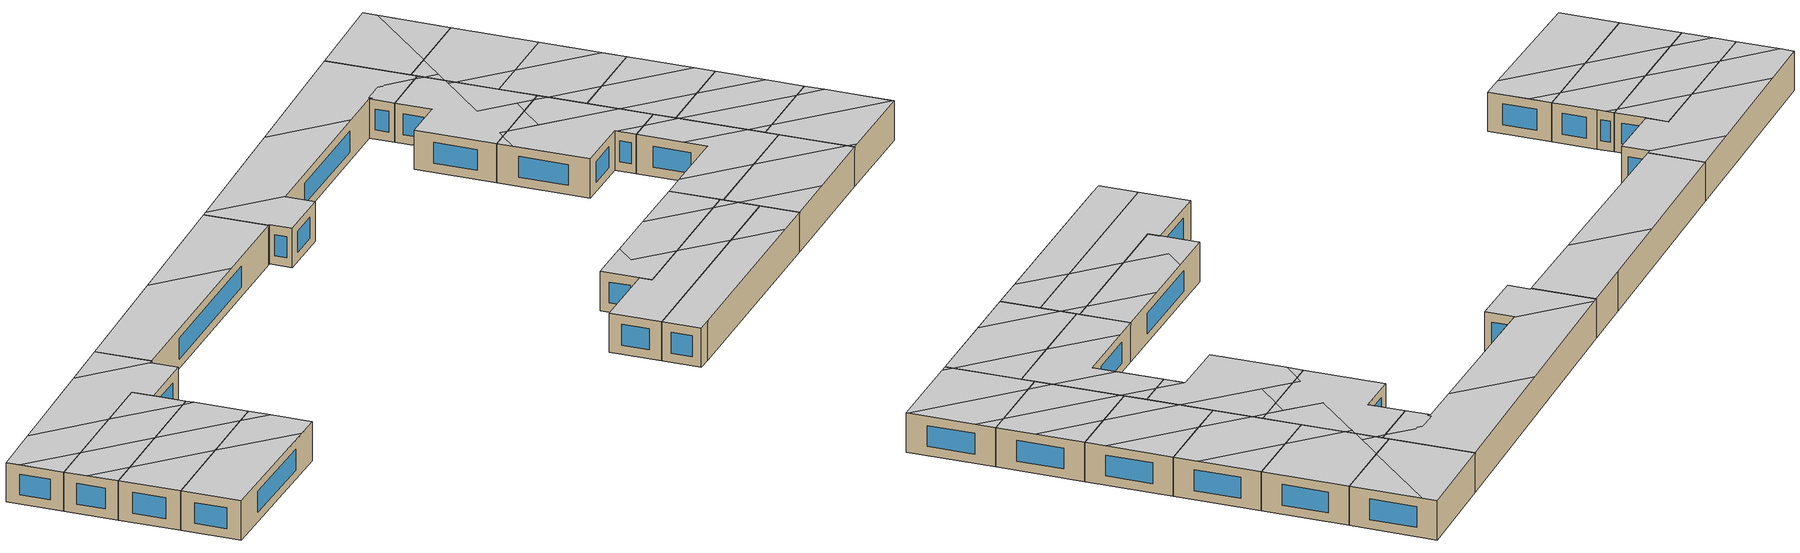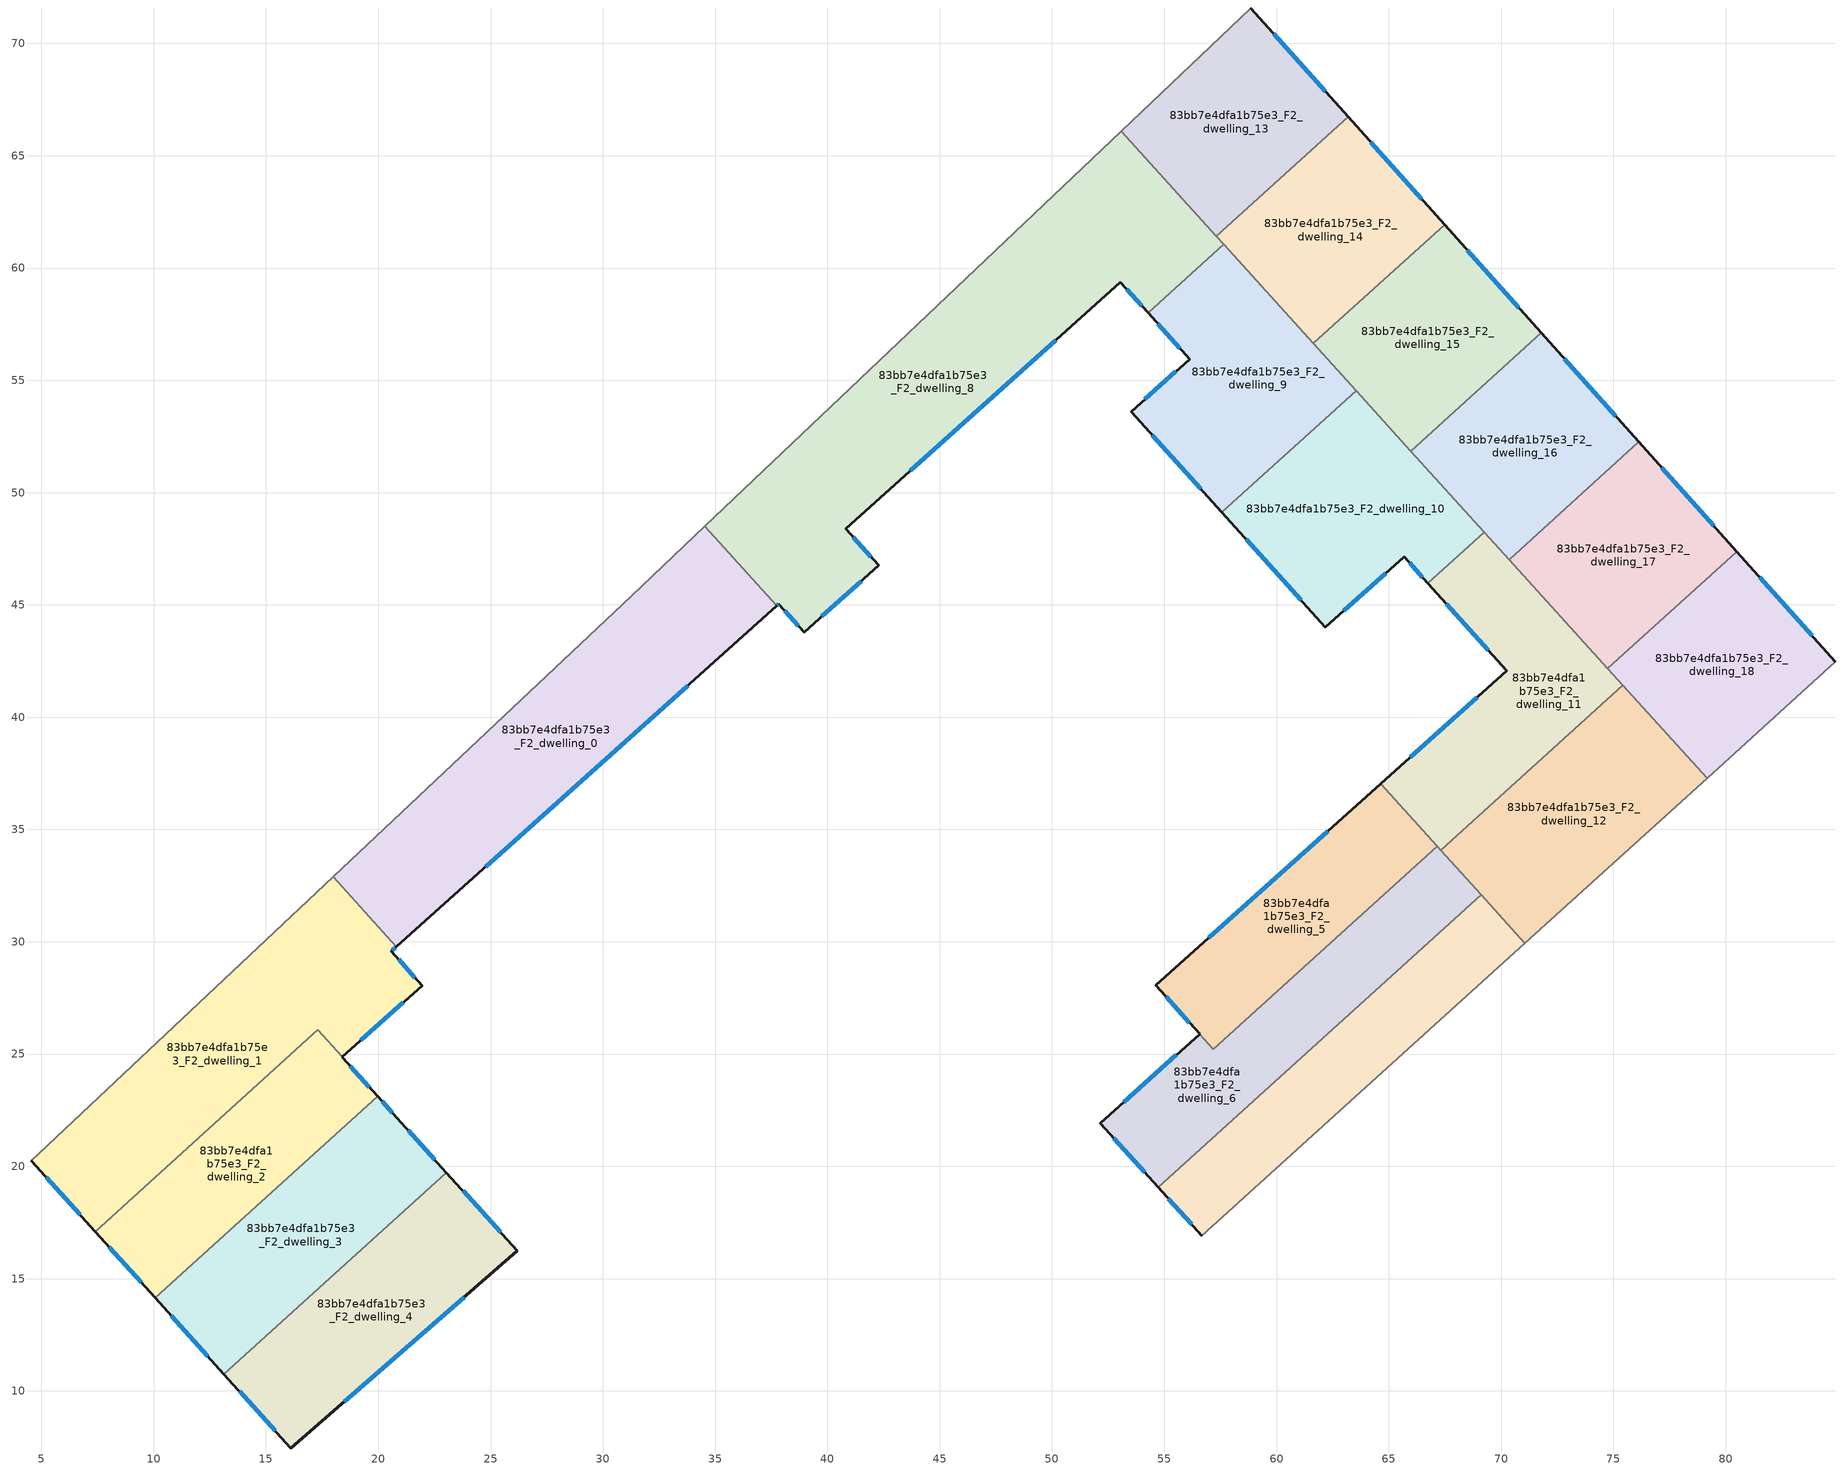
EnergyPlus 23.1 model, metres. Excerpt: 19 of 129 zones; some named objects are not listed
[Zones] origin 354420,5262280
83bb7e4dfa1b75e3_F2_dwelling_0
 floor to 83bb7e4dfa1b75e3_F1_dwelling_0 (EU_floor_Construction): 34.55,48.5 37.75,44.96 20.8,29.78 17.99,32.89 31.28,45.4 z6
 wall outside (EU_wall_Construction): 20.8,29.78 37.75,44.96 z6:9
 wall adiabatic (EU_wall_Construction): 34.55,48.5 31.28,45.4 17.99,32.89 z6:9
 wall to 83bb7e4dfa1b75e3_F2_dwelling_8 (EU_wall_Construction): 37.75,44.96 34.55,48.5 z6:9
 wall to 83bb7e4dfa1b75e3_F2_dwelling_1 (EU_wall_Construction): 17.99,32.89 20.8,29.78 z6:9
 window (EU_Window_Construction): 24.79,33.34 33.77,41.4 z6.7:8.3
 ceiling to 83bb7e4dfa1b75e3_F3_dwelling_3 (EU_floor_Construction): 37.75,44.96 34.55,48.5 31.28,45.4 26.05,40.48 32.38,40.14 z9
 ceiling to 83bb7e4dfa1b75e3_F3_dwelling_4 (EU_floor_Construction): 32.38,40.14 26.05,40.48 17.99,32.89 20.8,29.78 z9
83bb7e4dfa1b75e3_F2_dwelling_1
 floor to 83bb7e4dfa1b75e3_F1_dwelling_1 (EU_floor_Construction): 20.8,29.78 20.58,29.57 21.95,28.05 18.39,24.87 17.3,26.08 7.39,17.1 4.54,20.25 17.99,32.89 z6
 wall outside (EU_wall_Construction): 4.54,20.25 7.39,17.1 / 20.58,29.58 20.8,29.78 / 18.39,24.87 21.95,28.05 20.58,29.57 z6:9
 wall to 83bb7e4dfa1b75e3_F2_dwelling_2 (EU_wall_Construction): 7.39,17.1 17.3,26.08 18.39,24.87 z6:9
 wall adiabatic (EU_wall_Construction): 17.99,32.89 4.54,20.25 z6:9
 window (EU_Window_Construction): 5.21,19.51 6.72,17.84 / 20.63,29.62 20.75,29.73 / 21.63,28.41 20.9,29.22 / 19.23,25.62 21.12,27.31 z6.7:8.3
 ceiling to 83bb7e4dfa1b75e3_F3_dwelling_5 (EU_floor_Construction): 18.39,24.87 21.95,28.05 20.58,29.58 14.79,29.88 7.83,23.33 13.92,23.01 17.3,26.08 z9
 ceiling adiabatic (EU_roof_Construction): 20.8,29.78 17.99,32.89 14.79,29.88 20.58,29.57 z9
 ceiling to 83bb7e4dfa1b75e3_F3_dwelling_6 (EU_floor_Construction): 13.92,23.01 7.83,23.33 4.54,20.25 5.21,19.51 9.79,19.27 z9
 ceiling to 83bb7e4dfa1b75e3_F3_dwelling_7 (EU_floor_Construction): 9.79,19.27 5.21,19.51 7.39,17.1 z9
83bb7e4dfa1b75e3_F2_dwelling_10
 floor to 83bb7e4dfa1b75e3_F1_dwelling_10 (EU_floor_Construction): 63.54,54.54 69.25,48.24 66.74,45.96 65.67,47.15 62.18,44.01 57.57,49.12 z6
 wall outside (EU_wall_Construction): 57.57,49.12 62.18,44.01 65.67,47.15 66.74,45.96 z6:9
 wall to 83bb7e4dfa1b75e3_F2_dwelling_9 (EU_wall_Construction): 63.54,54.54 57.57,49.12 z6:9
 wall to 83bb7e4dfa1b75e3_F2_dwelling_11 (EU_wall_Construction): 66.74,45.96 69.25,48.24 z6:9
 wall to 83bb7e4dfa1b75e3_F2_dwelling_16 (EU_wall_Construction): 69.25,48.24 65.98,51.84 z6:9
 wall to 83bb7e4dfa1b75e3_F2_dwelling_15 (EU_wall_Construction): 65.98,51.84 63.54,54.54 z6:9
 window (EU_Window_Construction): 65.93,46.87 66.49,46.24 / 63,44.75 64.85,46.41 / 58.65,47.92 61.09,45.21 z6.7:8.3
 ceiling to 83bb7e4dfa1b75e3_F3_dwelling_12 (EU_floor_Construction): 67.85,46.97 69.25,48.24 67.58,50.08 59.11,50.53 58.48,49.95 58.39,48.21 62.18,44.01 65.67,47.15 65.73,47.08 z9
 ceiling to 83bb7e4dfa1b75e3_F3_dwelling_1 (EU_floor_Construction): 58.39,48.21 58.48,49.95 57.57,49.12 z9; 61.51,50.4 61.63,52.81 59.11,50.53 z9
 ceiling to 83bb7e4dfa1b75e3_F3_dwelling_11 (EU_floor_Construction): 67.58,50.08 64.04,53.98 62.99,54.04 61.63,52.81 61.51,50.4 z9
 ceiling to 83bb7e4dfa1b75e3_F3_dwelling_10 (EU_floor_Construction): 64.04,53.99 63.54,54.54 63,54.04 z9
 ceiling to 83bb7e4dfa1b75e3_F3_dwelling_13 (EU_floor_Construction): 67.85,46.97 65.73,47.08 66.74,45.96 z9
83bb7e4dfa1b75e3_F2_dwelling_11
 floor to 83bb7e4dfa1b75e3_F1_dwelling_11 (EU_floor_Construction): 69.25,48.24 75.42,41.43 67.31,34.08 64.63,37.04 70.25,42.07 66.74,45.96 z6
 wall outside (EU_wall_Construction): 66.74,45.96 70.25,42.07 64.63,37.04 z6:9
 wall to 83bb7e4dfa1b75e3_F2_dwelling_12 (EU_wall_Construction): 67.31,34.08 75.42,41.43 z6:9
 wall to 83bb7e4dfa1b75e3_F2_dwelling_17 (EU_wall_Construction): 74.75,42.17 70.35,47.02 z6:9
 wall to 83bb7e4dfa1b75e3_F2_dwelling_5 (EU_wall_Construction): 64.63,37.04 67.15,34.26 z6:9
 wall to 83bb7e4dfa1b75e3_F2_dwelling_16 (EU_wall_Construction): 70.35,47.02 69.25,48.24 z6:9
 wall to 83bb7e4dfa1b75e3_F2_dwelling_18 (EU_wall_Construction): 75.42,41.43 74.75,42.17 z6:9
 wall to 83bb7e4dfa1b75e3_F2_dwelling_6 (EU_wall_Construction): 67.15,34.26 67.31,34.08 z6:9
 window (EU_Window_Construction): 68.93,40.89 65.95,38.22 / 67.57,45.05 69.43,42.99 z6.7:8.3
 ceiling to 83bb7e4dfa1b75e3_F3_dwelling_14 (EU_floor_Construction): 75.42,41.43 73.87,43.13 69.07,43.39 70.25,42.07 66.12,38.37 71.72,38.08 z9
 ceiling to 83bb7e4dfa1b75e3_F3_dwelling_15 (EU_floor_Construction): 71.72,38.08 66.12,38.37 64.63,37.04 67.31,34.08 z9
 ceiling to 83bb7e4dfa1b75e3_F3_dwelling_13 (EU_floor_Construction): 73.87,43.13 70.52,46.83 67.85,46.97 66.74,45.96 69.07,43.39 z9
 ceiling to 83bb7e4dfa1b75e3_F3_dwelling_12 (EU_floor_Construction): 70.52,46.83 69.25,48.24 67.85,46.97 z9
83bb7e4dfa1b75e3_F2_dwelling_12
 floor to 83bb7e4dfa1b75e3_F1_dwelling_12 (EU_floor_Construction): 75.42,41.43 79.17,37.29 71.06,29.94 67.31,34.08 z6
 wall adiabatic (EU_wall_Construction): 71.06,29.94 79.17,37.29 z6:9
 wall to 83bb7e4dfa1b75e3_F2_dwelling_7 (EU_wall_Construction): 69.11,32.1 71.06,29.94 z6:9
 wall to 83bb7e4dfa1b75e3_F2_dwelling_18 (EU_wall_Construction): 79.17,37.29 75.42,41.43 z6:9
 wall to 83bb7e4dfa1b75e3_F2_dwelling_6 (EU_wall_Construction): 67.31,34.08 69.11,32.1 z6:9
 ceiling to 83bb7e4dfa1b75e3_F3_dwelling_15 (EU_floor_Construction): 79.17,37.29 78.79,37.7 71.72,38.08 67.31,34.08 68.08,33.23 74.33,32.9 z9
 ceiling to 83bb7e4dfa1b75e3_F3_dwelling_16 (EU_floor_Construction): 74.33,32.9 68.08,33.23 71.06,29.94 z9
 ceiling to 83bb7e4dfa1b75e3_F3_dwelling_14 (EU_floor_Construction): 78.79,37.7 75.42,41.43 71.72,38.08 z9
83bb7e4dfa1b75e3_F2_dwelling_13
 floor to 83bb7e4dfa1b75e3_F1_dwelling_13 (EU_floor_Construction): 58.86,71.58 63.19,66.74 57.31,61.41 53.08,66.09 z6
 wall outside (EU_wall_Construction): 63.19,66.74 58.86,71.58 z6:9
 wall to 83bb7e4dfa1b75e3_F2_dwelling_14 (EU_wall_Construction): 57.31,61.41 63.19,66.74 z6:9
 wall adiabatic (EU_wall_Construction): 58.86,71.58 53.08,66.09 z6:9
 wall to 83bb7e4dfa1b75e3_F2_dwelling_8 (EU_wall_Construction): 53.08,66.09 57.31,61.41 z6:9
 window (EU_Window_Construction): 62.17,67.87 59.88,70.44 z6.7:8.3
 ceiling to 83bb7e4dfa1b75e3_F3_dwelling_0 (EU_floor_Construction): 59.17,63.1 59.58,70.78 58.86,71.58 53.08,66.09 57.31,61.41 z9
 ceiling to 83bb7e4dfa1b75e3_F3_dwelling_9 (EU_floor_Construction): 63.19,66.74 59.58,70.78 59.17,63.1 z9
83bb7e4dfa1b75e3_F2_dwelling_14
 floor to 83bb7e4dfa1b75e3_F1_dwelling_14 (EU_floor_Construction): 63.19,66.74 67.48,61.94 61.63,56.64 57.31,61.41 z6
 wall outside (EU_wall_Construction): 67.48,61.94 63.19,66.74 z6:9
 wall to 83bb7e4dfa1b75e3_F2_dwelling_15 (EU_wall_Construction): 61.63,56.64 67.48,61.94 z6:9
 wall to 83bb7e4dfa1b75e3_F2_dwelling_9 (EU_wall_Construction): 57.64,61.05 61.63,56.64 z6:9
 wall to 83bb7e4dfa1b75e3_F2_dwelling_8 (EU_wall_Construction): 57.31,61.41 57.64,61.05 z6:9
 window (EU_Window_Construction): 66.47,63.06 64.2,65.61 z6.7:8.3
 ceiling to 83bb7e4dfa1b75e3_F3_dwelling_9 (EU_floor_Construction): 67.48,61.94 63.19,66.74 59.17,63.1 58.99,59.57 59.47,59.03 64.01,58.79 z9
 ceiling to 83bb7e4dfa1b75e3_F3_dwelling_10 (EU_floor_Construction): 64.01,58.79 59.47,59.03 61.63,56.64 z9
 ceiling to 83bb7e4dfa1b75e3_F3_dwelling_1 (EU_floor_Construction): 58.99,59.57 59.04,60.63 57.97,60.69 z9
 ceiling to 83bb7e4dfa1b75e3_F3_dwelling_0 (EU_floor_Construction): 59.04,60.63 59.17,63.1 57.31,61.41 57.97,60.69 z9
83bb7e4dfa1b75e3_F2_dwelling_15
 floor to 83bb7e4dfa1b75e3_F1_dwelling_15 (EU_floor_Construction): 67.48,61.94 71.79,57.11 65.98,51.84 61.63,56.64 z6
 wall outside (EU_wall_Construction): 71.79,57.11 67.48,61.94 z6:9
 wall to 83bb7e4dfa1b75e3_F2_dwelling_16 (EU_wall_Construction): 65.98,51.84 71.79,57.11 z6:9
 wall to 83bb7e4dfa1b75e3_F2_dwelling_9 (EU_wall_Construction): 61.63,56.64 63.54,54.54 z6:9
 window (EU_Window_Construction): 70.78,58.24 68.49,60.8 z6.7:8.3
 ceiling to 83bb7e4dfa1b75e3_F3_dwelling_10 (EU_floor_Construction): 71.79,57.11 70.6,58.44 64.01,58.79 61.63,56.64 64.04,53.99 68.11,53.77 z9
 ceiling to 83bb7e4dfa1b75e3_F3_dwelling_11 (EU_floor_Construction): 68.11,53.77 64.04,53.98 65.98,51.84 z9
 ceiling to 83bb7e4dfa1b75e3_F3_dwelling_9 (EU_floor_Construction): 70.6,58.44 67.48,61.94 64.01,58.79 z9
83bb7e4dfa1b75e3_F2_dwelling_16
 floor to 83bb7e4dfa1b75e3_F1_dwelling_16 (EU_floor_Construction): 71.79,57.11 76.13,52.26 70.35,47.02 65.98,51.84 z6
 wall outside (EU_wall_Construction): 76.13,52.26 71.79,57.11 z6:9
 wall to 83bb7e4dfa1b75e3_F2_dwelling_17 (EU_wall_Construction): 70.35,47.02 76.13,52.26 z6:9
 window (EU_Window_Construction): 75.11,53.4 72.81,55.97 z6.7:8.3
 ceiling to 83bb7e4dfa1b75e3_F3_dwelling_11 (EU_floor_Construction): 76.13,52.26 75.11,53.4 68.11,53.77 65.98,51.84 67.58,50.08 73.39,49.77 z9
 ceiling to 83bb7e4dfa1b75e3_F3_dwelling_10 (EU_floor_Construction): 75.11,53.4 71.79,57.11 68.11,53.77 z9
 ceiling adiabatic (EU_roof_Construction): 73.39,49.77 67.58,50.08 70.35,47.02 z9
83bb7e4dfa1b75e3_F2_dwelling_17
 floor to 83bb7e4dfa1b75e3_F1_dwelling_17 (EU_floor_Construction): 76.13,52.26 80.49,47.38 74.75,42.17 70.35,47.02 z6
 wall outside (EU_wall_Construction): 80.49,47.38 76.13,52.26 z6:9
 wall to 83bb7e4dfa1b75e3_F2_dwelling_18 (EU_wall_Construction): 74.75,42.17 80.49,47.38 z6:9
 window (EU_Window_Construction): 79.47,48.52 77.16,51.11 z6.7:8.3
 ceiling to 83bb7e4dfa1b75e3_F3_dwelling_12 (EU_floor_Construction): 80.49,47.38 78.6,49.5 73.39,49.77 70.35,47.02 70.52,46.83 79.38,46.36 z9
 ceiling to 83bb7e4dfa1b75e3_F3_dwelling_11 (EU_floor_Construction): 78.6,49.5 76.13,52.26 73.39,49.77 z9
 ceiling to 83bb7e4dfa1b75e3_F3_dwelling_13 (EU_floor_Construction): 79.38,46.36 70.52,46.83 73.87,43.13 75.7,43.04 z9
 ceiling to 83bb7e4dfa1b75e3_F3_dwelling_14 (EU_floor_Construction): 75.7,43.04 73.87,43.13 74.75,42.17 z9
83bb7e4dfa1b75e3_F2_dwelling_18
 floor to 83bb7e4dfa1b75e3_F1_dwelling_18 (EU_floor_Construction): 80.49,47.38 84.88,42.47 79.17,37.29 74.75,42.17 z6
 wall outside (EU_wall_Construction): 84.88,42.47 80.49,47.38 z6:9
 wall adiabatic (EU_wall_Construction): 79.17,37.29 84.88,42.47 z6:9
 window (EU_Window_Construction): 83.85,43.62 81.52,46.22 z6.7:8.3
 ceiling to 83bb7e4dfa1b75e3_F3_dwelling_13 (EU_floor_Construction): 84.8,42.56 81.5,46.25 79.38,46.36 75.7,43.04 z9
 ceiling to 83bb7e4dfa1b75e3_F3_dwelling_14 (EU_floor_Construction): 84.88,42.47 84.8,42.56 75.7,43.04 74.75,42.17 78.79,37.7 79.58,37.66 z9
 ceiling to 83bb7e4dfa1b75e3_F3_dwelling_15 (EU_floor_Construction): 79.58,37.66 78.79,37.7 79.17,37.29 z9
 ceiling to 83bb7e4dfa1b75e3_F3_dwelling_12 (EU_floor_Construction): 81.5,46.25 80.49,47.38 79.38,46.36 z9
83bb7e4dfa1b75e3_F2_dwelling_2
 floor to 83bb7e4dfa1b75e3_F1_dwelling_2 (EU_floor_Construction): 17.3,26.08 19.97,23.12 10.06,14.14 7.39,17.1 z6
 wall outside (EU_wall_Construction): 19.97,23.12 18.39,24.87 / 7.39,17.1 10.06,14.14 z6:9
 wall to 83bb7e4dfa1b75e3_F2_dwelling_3 (EU_wall_Construction): 10.06,14.14 19.97,23.12 z6:9
 window (EU_Window_Construction): 19.6,23.53 18.76,24.46 / 8.02,16.4 9.44,14.84 z6.7:8.3
 ceiling to 83bb7e4dfa1b75e3_F3_dwelling_6 (EU_floor_Construction): 19.52,22.71 13.92,23.01 9.79,19.27 15.39,18.97 z9
 ceiling to 83bb7e4dfa1b75e3_F3_dwelling_5 (EU_floor_Construction): 19.97,23.12 17.3,26.08 13.92,23.01 19.52,22.71 z9
 ceiling to 83bb7e4dfa1b75e3_F3_dwelling_7 (EU_floor_Construction): 15.39,18.97 9.79,19.27 7.39,17.1 8.54,15.83 11.74,15.66 z9
 ceiling to 83bb7e4dfa1b75e3_F3_dwelling_8 (EU_floor_Construction): 11.74,15.66 8.54,15.83 10.06,14.14 z9
83bb7e4dfa1b75e3_F2_dwelling_3
 floor to 83bb7e4dfa1b75e3_F1_dwelling_3 (EU_floor_Construction): 20.82,22.17 23.03,19.72 13.13,10.75 10.06,14.14 19.97,23.12 z6
 wall outside (EU_wall_Construction): 10.06,14.14 13.13,10.75 / 23.03,19.72 20.82,22.17 19.97,23.12 z6:9
 wall to 83bb7e4dfa1b75e3_F2_dwelling_4 (EU_wall_Construction): 13.13,10.75 23.03,19.72 z6:9
 window (EU_Window_Construction): 10.78,13.35 12.41,11.55 / 20.62,22.4 20.17,22.9 / 22.51,20.3 21.34,21.6 z6.7:8.3
 ceiling to 83bb7e4dfa1b75e3_F3_dwelling_7 (EU_floor_Construction): 21.83,18.63 15.39,18.97 11.74,15.66 18.17,15.32 z9
 ceiling to 83bb7e4dfa1b75e3_F3_dwelling_6 (EU_floor_Construction): 23.03,19.72 20.82,22.17 20.37,22.67 19.52,22.71 15.39,18.97 21.83,18.63 z9
 ceiling to 83bb7e4dfa1b75e3_F3_dwelling_8 (EU_floor_Construction): 18.17,15.32 11.74,15.66 10.06,14.14 13.13,10.75 z9
 ceiling to 83bb7e4dfa1b75e3_F3_dwelling_5 (EU_floor_Construction): 20.37,22.67 19.97,23.12 19.52,22.71 z9
83bb7e4dfa1b75e3_F2_dwelling_4
 floor to 83bb7e4dfa1b75e3_F1_dwelling_4 (EU_floor_Construction): 23.03,19.72 26.19,16.24 16.11,7.46 13.13,10.75 z6
 wall outside (EU_wall_Construction): 13.13,10.75 16.11,7.46 26.19,16.24 23.03,19.72 z6:9
 window (EU_Window_Construction): 25.45,17.06 23.77,18.91 / 18.48,9.52 23.82,14.18 / 13.83,9.98 15.41,8.23 z6.7:8.3
 ceiling to 83bb7e4dfa1b75e3_F3_dwelling_8 (EU_floor_Construction): 24.73,14.97 18.17,15.32 13.13,10.75 16.11,7.46 z9
 ceiling to 83bb7e4dfa1b75e3_F3_dwelling_7 (EU_floor_Construction): 26.19,16.24 24.13,18.51 21.83,18.63 18.17,15.32 24.73,14.97 z9
 ceiling to 83bb7e4dfa1b75e3_F3_dwelling_6 (EU_floor_Construction): 24.13,18.51 23.03,19.72 21.83,18.63 z9
83bb7e4dfa1b75e3_F2_dwelling_5
 floor to 83bb7e4dfa1b75e3_F1_dwelling_5 (EU_floor_Construction): 64.63,37.04 67.15,34.26 57.19,25.22 54.62,28.06 z6
 wall outside (EU_wall_Construction): 64.63,37.04 54.62,28.06 56.58,25.89 z6:9
 wall to 83bb7e4dfa1b75e3_F2_dwelling_6 (EU_wall_Construction): 56.58,25.89 57.18,25.22 / 57.19,25.22 67.15,34.26 z6:9
 window (EU_Window_Construction): 55.08,27.55 56.12,26.4 / 62.28,34.93 56.97,30.17 z6.7:8.3
 ceiling to 83bb7e4dfa1b75e3_F3_dwelling_16 (EU_floor_Construction): 66.14,33.34 60.82,33.62 57.46,30.6 57.35,28.64 60.76,28.46 z9
 ceiling to 83bb7e4dfa1b75e3_F3_dwelling_17 (EU_floor_Construction): 60.76,28.46 57.35,28.64 57.46,30.6 54.62,28.06 57.18,25.22 z9
 ceiling to 83bb7e4dfa1b75e3_F3_dwelling_15 (EU_floor_Construction): 67.15,34.26 64.63,37.04 60.82,33.62 66.14,33.34 z9
83bb7e4dfa1b75e3_F2_dwelling_6
 floor to 83bb7e4dfa1b75e3_F1_dwelling_6 (EU_floor_Construction): 67.15,34.26 69.11,32.1 54.73,19.07 52.15,21.93 56.58,25.89 57.18,25.22 z6
 wall outside (EU_wall_Construction): 56.58,25.89 52.15,21.93 54.73,19.07 z6:9
 wall to 83bb7e4dfa1b75e3_F2_dwelling_7 (EU_wall_Construction): 54.73,19.07 69.11,32.1 z6:9
 window (EU_Window_Construction): 52.76,21.26 54.12,19.74 / 55.54,24.96 53.19,22.86 z6.7:8.3
 ceiling to 83bb7e4dfa1b75e3_F3_dwelling_17 (EU_floor_Construction): 64.85,28.25 60.76,28.46 57.18,25.22 56.58,25.89 52.15,21.93 54.73,19.07 z9
 ceiling to 83bb7e4dfa1b75e3_F3_dwelling_15 (EU_floor_Construction): 68.08,33.23 67.15,34.26 66.14,33.34 z9
 ceiling to 83bb7e4dfa1b75e3_F3_dwelling_16 (EU_floor_Construction): 69.11,32.1 68.08,33.23 66.14,33.34 60.76,28.46 64.85,28.25 z9
83bb7e4dfa1b75e3_F2_dwelling_7
 floor to 83bb7e4dfa1b75e3_F1_dwelling_7 (EU_floor_Construction): 69.11,32.1 71.06,29.94 57.6,17.75 56.67,16.91 54.73,19.07 z6
 wall outside (EU_wall_Construction): 54.73,19.07 56.67,16.91 z6:9
 wall adiabatic (EU_wall_Construction): 56.67,16.91 57.6,17.75 71.06,29.94 z6:9
 window (EU_Window_Construction): 55.18,18.57 56.22,17.42 z6.7:8.3
 ceiling to 83bb7e4dfa1b75e3_F3_dwelling_17 (EU_floor_Construction): 68.95,28.03 64.85,28.25 54.73,19.07 56.67,16.91 57.6,17.75 z9
 ceiling to 83bb7e4dfa1b75e3_F3_dwelling_16 (EU_floor_Construction): 71.06,29.94 69.11,32.1 64.85,28.25 68.95,28.03 z9
83bb7e4dfa1b75e3_F2_dwelling_8
 floor to 83bb7e4dfa1b75e3_F1_dwelling_8 (EU_floor_Construction): 53.08,66.09 57.64,61.05 54.28,58 53.05,59.37 40.81,48.4 42.28,46.76 38.97,43.79 37.84,45.04 37.75,44.96 34.55,48.5 z6
 wall outside (EU_wall_Construction): 37.75,44.96 37.84,45.04 38.97,43.79 42.28,46.76 40.81,48.4 53.05,59.37 54.28,58 z6:9
 wall to 83bb7e4dfa1b75e3_F2_dwelling_9 (EU_wall_Construction): 54.28,58 57.64,61.05 z6:9
 wall adiabatic (EU_wall_Construction): 53.08,66.09 34.55,48.5 z6:9
 window (EU_Window_Construction): 53.34,59.05 53.99,58.33 / 43.68,50.98 50.17,56.79 / 41.94,47.15 41.15,48.01 / 39.75,44.48 41.5,46.06 / 38.1,44.74 38.7,44.08 / 37.77,44.98 37.82,45.02 z6.7:8.3
 ceiling to 83bb7e4dfa1b75e3_F3_dwelling_0 (EU_floor_Construction): 57.28,60.73 57.64,61.05 53.08,66.09 43.89,57.37 50.43,57.03 53.05,59.37 53.15,59.26 53.26,59.36 53.06,59.58 54.01,60.43 54.02,60.45 54.34,60.73 54.77,60.71 54.92,60.85 z9
 ceiling to 83bb7e4dfa1b75e3_F3_dwelling_2 (EU_floor_Construction): 50.43,57.03 43.89,57.37 34.84,48.78 40.87,48.46 z9
 ceiling to 83bb7e4dfa1b75e3_F3_dwelling_1 (EU_floor_Construction): 57.28,60.73 54.92,60.85 54.77,60.71 54.34,60.73 54.03,60.45 54.01,60.43 53.06,59.58 53.26,59.36 53.15,59.26 54.28,58.01 z9
 ceiling to 83bb7e4dfa1b75e3_F3_dwelling_3 (EU_floor_Construction): 42.28,46.76 40.81,48.4 40.87,48.46 34.84,48.78 34.55,48.5 37.75,44.96 37.84,45.04 38.97,43.79 z9
83bb7e4dfa1b75e3_F2_dwelling_9
 floor to 83bb7e4dfa1b75e3_F1_dwelling_9 (EU_floor_Construction): 57.64,61.05 63.54,54.54 57.57,49.12 53.52,53.61 56.14,55.95 54.28,58 z6
 wall outside (EU_wall_Construction): 54.28,58 56.14,55.95 53.52,53.61 57.57,49.12 z6:9
 window (EU_Window_Construction): 54.47,52.56 56.62,50.18 / 55.52,55.4 54.14,54.16 / 54.71,57.52 55.7,56.43 z6.7:8.3
 ceiling to 83bb7e4dfa1b75e3_F3_dwelling_1 (EU_floor_Construction): 59.11,50.52 61.63,52.81 61.7,54.11 58.91,54.26 58.71,54.27 58.99,59.56 57.97,60.69 57.28,60.73 54.28,58.01 56.14,55.95 53.52,53.61 57.57,49.12 58.48,49.95 58.51,50.56 58.71,50.55 z9
 ceiling to 83bb7e4dfa1b75e3_F3_dwelling_10 (EU_floor_Construction): 63.54,54.54 59.47,59.03 58.96,59.06 58.71,54.27 63,54.04 z9
 ceiling to 83bb7e4dfa1b75e3_F3_dwelling_0 (EU_floor_Construction): 57.97,60.69 57.64,61.05 57.28,60.73 z9
 ceiling adiabatic (EU_roof_Construction): 59.11,50.52 58.71,50.55 58.51,50.56 58.48,49.95 z9
 ceiling to 83bb7e4dfa1b75e3_F3_dwelling_11 (EU_floor_Construction): 62.99,54.04 61.7,54.11 61.63,52.81 z9
 ceiling to 83bb7e4dfa1b75e3_F3_dwelling_9 (EU_floor_Construction): 59.47,59.03 58.99,59.56 58.96,59.06 z9
[Building]
EU S2 Campaign: North Axis=0; Terrain=City; Solar Distribution=FullExterior
[Site:Location]
Budapest.Ferenc.Liszt.Intl.AP: Latitude=47.437; Longitude=19.256; Time Zone=1; Elevation=185
[SizingPeriod:WeatherFileDays]
AnnualSizingPeriod: Begin Month=1; Begin Day of Month=1; End Month=12; End Day of Month=31; Day of Week for Start Day=Monday; Use Weather File Daylight Saving Period=No; Use Weather File Rain and Snow Indicators=No
[MATERIAL]
EU_InternalMass_Material: Roughness=MediumRough; Thickness=0.1; Conductivity=1; Density=1800; Specific Heat=900; Thermal Absorptance=0.9; Solar Absorptance=0.7; Visible Absorptance=0.7
[MATERIAL:NOMASS] Roughness=MediumRough; Thermal Absorptance=0.9; Solar Absorptance=0.7; Visible Absorptance=0.7
Name | Thermal Resistance
EU_wall_NoMass | 0.832559
EU_roof_NoMass | 1.39638
EU_floor_NoMass | 0.872794
[WINDOWMATERIAL:SIMPLEGLAZINGSYSTEM]
EU_Window_SimpleGlazing: UFactor=2.79869; Solar Heat Gain Coefficient=0.75; Visible Transmittance=0.75
[CONSTRUCTION]
EU_wall_Construction: EU_wall_NoMass
EU_roof_Construction: EU_roof_NoMass
EU_floor_Construction: EU_floor_NoMass
EU_Window_Construction: EU_Window_SimpleGlazing
EU_InternalMass_Construction: EU_InternalMass_Material
[ZONE] Type=1; Multiplier=1; Ceiling Height=autocalculate; Floor Area=autocalculate; Part of Total Floor Area=Yes
Name | Volume
83bb7e4dfa1b75e3_F2_dwelling_0 | 305.733
83bb7e4dfa1b75e3_F2_dwelling_1 | 267.719
83bb7e4dfa1b75e3_F2_dwelling_10 | 183.255
83bb7e4dfa1b75e3_F2_dwelling_11 | 183.275
83bb7e4dfa1b75e3_F2_dwelling_12 | 183.274
83bb7e4dfa1b75e3_F2_dwelling_13 | 152.721
83bb7e4dfa1b75e3_F2_dwelling_14 | 152.732
83bb7e4dfa1b75e3_F2_dwelling_15 | 152.735
83bb7e4dfa1b75e3_F2_dwelling_16 | 152.745
83bb7e4dfa1b75e3_F2_dwelling_17 | 152.717
83bb7e4dfa1b75e3_F2_dwelling_18 | 152.726
83bb7e4dfa1b75e3_F2_dwelling_2 | 159.745
83bb7e4dfa1b75e3_F2_dwelling_3 | 183.265
83bb7e4dfa1b75e3_F2_dwelling_4 | 183.287
83bb7e4dfa1b75e3_F2_dwelling_5 | 152.906
83bb7e4dfa1b75e3_F2_dwelling_6 | 185.675
83bb7e4dfa1b75e3_F2_dwelling_7 | 169.343
83bb7e4dfa1b75e3_F2_dwelling_8 | 408.343
83bb7e4dfa1b75e3_F2_dwelling_9 | 183.288
[INTERNALMASS] Construction=EU_InternalMass_Construction
Name | Zone or ZoneList | Surface Area
83bb7e4dfa1b75e3_F2_dwelling_0_EU_InternalMass | 83bb7e4dfa1b75e3_F2_dwelling_0 | 101.909
83bb7e4dfa1b75e3_F2_dwelling_1_EU_InternalMass | 83bb7e4dfa1b75e3_F2_dwelling_1 | 89.242
83bb7e4dfa1b75e3_F2_dwelling_2_EU_InternalMass | 83bb7e4dfa1b75e3_F2_dwelling_2 | 53.2521
83bb7e4dfa1b75e3_F2_dwelling_3_EU_InternalMass | 83bb7e4dfa1b75e3_F2_dwelling_3 | 61.0886
83bb7e4dfa1b75e3_F2_dwelling_4_EU_InternalMass | 83bb7e4dfa1b75e3_F2_dwelling_4 | 61.0958
83bb7e4dfa1b75e3_F2_dwelling_5_EU_InternalMass | 83bb7e4dfa1b75e3_F2_dwelling_5 | 50.9799
83bb7e4dfa1b75e3_F2_dwelling_6_EU_InternalMass | 83bb7e4dfa1b75e3_F2_dwelling_6 | 61.8914
83bb7e4dfa1b75e3_F2_dwelling_7_EU_InternalMass | 83bb7e4dfa1b75e3_F2_dwelling_7 | 56.4474
83bb7e4dfa1b75e3_F2_dwelling_8_EU_InternalMass | 83bb7e4dfa1b75e3_F2_dwelling_8 | 136.113
83bb7e4dfa1b75e3_F2_dwelling_9_EU_InternalMass | 83bb7e4dfa1b75e3_F2_dwelling_9 | 61.0962
83bb7e4dfa1b75e3_F2_dwelling_10_EU_InternalMass | 83bb7e4dfa1b75e3_F2_dwelling_10 | 61.0848
83bb7e4dfa1b75e3_F2_dwelling_11_EU_InternalMass | 83bb7e4dfa1b75e3_F2_dwelling_11 | 61.0914
83bb7e4dfa1b75e3_F2_dwelling_12_EU_InternalMass | 83bb7e4dfa1b75e3_F2_dwelling_12 | 61.0913
83bb7e4dfa1b75e3_F2_dwelling_13_EU_InternalMass | 83bb7e4dfa1b75e3_F2_dwelling_13 | 50.9071
83bb7e4dfa1b75e3_F2_dwelling_14_EU_InternalMass | 83bb7e4dfa1b75e3_F2_dwelling_14 | 50.9108
83bb7e4dfa1b75e3_F2_dwelling_15_EU_InternalMass | 83bb7e4dfa1b75e3_F2_dwelling_15 | 50.9116
83bb7e4dfa1b75e3_F2_dwelling_16_EU_InternalMass | 83bb7e4dfa1b75e3_F2_dwelling_16 | 50.9149
83bb7e4dfa1b75e3_F2_dwelling_17_EU_InternalMass | 83bb7e4dfa1b75e3_F2_dwelling_17 | 50.9055
83bb7e4dfa1b75e3_F2_dwelling_18_EU_InternalMass | 83bb7e4dfa1b75e3_F2_dwelling_18 | 50.9089
[OTHEREQUIPMENT] Fuel Type=Electricity; Design Level Calculation Method=Watts/Area; Power per Zone Floor Area=1; Fraction Latent=0; Fraction Radiant=0; Fraction Lost=0; Carbon Dioxide Generation Rate=0; EndUse Subcategory=EU_Step8_InternalGains
Name | Zone or ZoneList or Space or SpaceList | Schedule
EU_Step8_InternalGain_83bb7e4dfa1b75e3_F2_dwelling_0_f000 | 83bb7e4dfa1b75e3_F2_dwelling_0 | EU_Step8_GainSchedule_83bb7e4dfa1b75e3_F2_dwelling_0_f000
EU_Step8_InternalGain_83bb7e4dfa1b75e3_F2_dwelling_1_f000 | 83bb7e4dfa1b75e3_F2_dwelling_1 | EU_Step8_GainSchedule_83bb7e4dfa1b75e3_F2_dwelling_1_f000
EU_Step8_InternalGain_83bb7e4dfa1b75e3_F2_dwelling_2_f000 | 83bb7e4dfa1b75e3_F2_dwelling_2 | EU_Step8_GainSchedule_83bb7e4dfa1b75e3_F2_dwelling_2_f000
EU_Step8_InternalGain_83bb7e4dfa1b75e3_F2_dwelling_3_f000 | 83bb7e4dfa1b75e3_F2_dwelling_3 | EU_Step8_GainSchedule_83bb7e4dfa1b75e3_F2_dwelling_3_f000
EU_Step8_InternalGain_83bb7e4dfa1b75e3_F2_dwelling_4_f000 | 83bb7e4dfa1b75e3_F2_dwelling_4 | EU_Step8_GainSchedule_83bb7e4dfa1b75e3_F2_dwelling_4_f000
EU_Step8_InternalGain_83bb7e4dfa1b75e3_F2_dwelling_5_f000 | 83bb7e4dfa1b75e3_F2_dwelling_5 | EU_Step8_GainSchedule_83bb7e4dfa1b75e3_F2_dwelling_5_f000
EU_Step8_InternalGain_83bb7e4dfa1b75e3_F2_dwelling_6_f000 | 83bb7e4dfa1b75e3_F2_dwelling_6 | EU_Step8_GainSchedule_83bb7e4dfa1b75e3_F2_dwelling_6_f000
EU_Step8_InternalGain_83bb7e4dfa1b75e3_F2_dwelling_7_f000 | 83bb7e4dfa1b75e3_F2_dwelling_7 | EU_Step8_GainSchedule_83bb7e4dfa1b75e3_F2_dwelling_7_f000
EU_Step8_InternalGain_83bb7e4dfa1b75e3_F2_dwelling_8_f000 | 83bb7e4dfa1b75e3_F2_dwelling_8 | EU_Step8_GainSchedule_83bb7e4dfa1b75e3_F2_dwelling_8_f000
EU_Step8_InternalGain_83bb7e4dfa1b75e3_F2_dwelling_9_f000 | 83bb7e4dfa1b75e3_F2_dwelling_9 | EU_Step8_GainSchedule_83bb7e4dfa1b75e3_F2_dwelling_9_f000
EU_Step8_InternalGain_83bb7e4dfa1b75e3_F2_dwelling_10_f000 | 83bb7e4dfa1b75e3_F2_dwelling_10 | EU_Step8_GainSchedule_83bb7e4dfa1b75e3_F2_dwelling_10_f000
EU_Step8_InternalGain_83bb7e4dfa1b75e3_F2_dwelling_11_f000 | 83bb7e4dfa1b75e3_F2_dwelling_11 | EU_Step8_GainSchedule_83bb7e4dfa1b75e3_F2_dwelling_11_f000
EU_Step8_InternalGain_83bb7e4dfa1b75e3_F2_dwelling_12_f000 | 83bb7e4dfa1b75e3_F2_dwelling_12 | EU_Step8_GainSchedule_83bb7e4dfa1b75e3_F2_dwelling_12_f000
EU_Step8_InternalGain_83bb7e4dfa1b75e3_F2_dwelling_13_f000 | 83bb7e4dfa1b75e3_F2_dwelling_13 | EU_Step8_GainSchedule_83bb7e4dfa1b75e3_F2_dwelling_13_f000
EU_Step8_InternalGain_83bb7e4dfa1b75e3_F2_dwelling_14_f000 | 83bb7e4dfa1b75e3_F2_dwelling_14 | EU_Step8_GainSchedule_83bb7e4dfa1b75e3_F2_dwelling_14_f000
EU_Step8_InternalGain_83bb7e4dfa1b75e3_F2_dwelling_15_f000 | 83bb7e4dfa1b75e3_F2_dwelling_15 | EU_Step8_GainSchedule_83bb7e4dfa1b75e3_F2_dwelling_15_f000
EU_Step8_InternalGain_83bb7e4dfa1b75e3_F2_dwelling_16_f000 | 83bb7e4dfa1b75e3_F2_dwelling_16 | EU_Step8_GainSchedule_83bb7e4dfa1b75e3_F2_dwelling_16_f000
EU_Step8_InternalGain_83bb7e4dfa1b75e3_F2_dwelling_17_f000 | 83bb7e4dfa1b75e3_F2_dwelling_17 | EU_Step8_GainSchedule_83bb7e4dfa1b75e3_F2_dwelling_17_f000
EU_Step8_InternalGain_83bb7e4dfa1b75e3_F2_dwelling_18_f000 | 83bb7e4dfa1b75e3_F2_dwelling_18 | EU_Step8_GainSchedule_83bb7e4dfa1b75e3_F2_dwelling_18_f000
[ZONEVENTILATION:DESIGNFLOWRATE] Schedule=EU_AlwaysOn; Design Flow Rate Calculation Method=AirChanges/Hour; Air Changes per Hour=0.475469; Ventilation Type=Natural; Fan Pressure Rise=0; Fan Total Efficiency=1; Constant Term Coefficient=1; Temperature Term Coefficient=0; Velocity Term Coefficient=0; Velocity Squared Term Coefficient=0; Minimum Indoor Temperature=-100; Maximum Indoor Temperature=100; Delta Temperature=-100; Minimum Outdoor Temperature=-100; Maximum Outdoor Temperature=100; Maximum Wind Speed=40
Name | Zone or ZoneList or Space or SpaceList
EU_ConstantAir_83bb7e4dfa1b75e3_F2_dwelling_0 | 83bb7e4dfa1b75e3_F2_dwelling_0
EU_ConstantAir_83bb7e4dfa1b75e3_F2_dwelling_1 | 83bb7e4dfa1b75e3_F2_dwelling_1
EU_ConstantAir_83bb7e4dfa1b75e3_F2_dwelling_2 | 83bb7e4dfa1b75e3_F2_dwelling_2
EU_ConstantAir_83bb7e4dfa1b75e3_F2_dwelling_3 | 83bb7e4dfa1b75e3_F2_dwelling_3
EU_ConstantAir_83bb7e4dfa1b75e3_F2_dwelling_4 | 83bb7e4dfa1b75e3_F2_dwelling_4
EU_ConstantAir_83bb7e4dfa1b75e3_F2_dwelling_5 | 83bb7e4dfa1b75e3_F2_dwelling_5
EU_ConstantAir_83bb7e4dfa1b75e3_F2_dwelling_6 | 83bb7e4dfa1b75e3_F2_dwelling_6
EU_ConstantAir_83bb7e4dfa1b75e3_F2_dwelling_7 | 83bb7e4dfa1b75e3_F2_dwelling_7
EU_ConstantAir_83bb7e4dfa1b75e3_F2_dwelling_8 | 83bb7e4dfa1b75e3_F2_dwelling_8
EU_ConstantAir_83bb7e4dfa1b75e3_F2_dwelling_9 | 83bb7e4dfa1b75e3_F2_dwelling_9
EU_ConstantAir_83bb7e4dfa1b75e3_F2_dwelling_10 | 83bb7e4dfa1b75e3_F2_dwelling_10
EU_ConstantAir_83bb7e4dfa1b75e3_F2_dwelling_11 | 83bb7e4dfa1b75e3_F2_dwelling_11
EU_ConstantAir_83bb7e4dfa1b75e3_F2_dwelling_12 | 83bb7e4dfa1b75e3_F2_dwelling_12
EU_ConstantAir_83bb7e4dfa1b75e3_F2_dwelling_13 | 83bb7e4dfa1b75e3_F2_dwelling_13
EU_ConstantAir_83bb7e4dfa1b75e3_F2_dwelling_14 | 83bb7e4dfa1b75e3_F2_dwelling_14
EU_ConstantAir_83bb7e4dfa1b75e3_F2_dwelling_15 | 83bb7e4dfa1b75e3_F2_dwelling_15
EU_ConstantAir_83bb7e4dfa1b75e3_F2_dwelling_16 | 83bb7e4dfa1b75e3_F2_dwelling_16
EU_ConstantAir_83bb7e4dfa1b75e3_F2_dwelling_17 | 83bb7e4dfa1b75e3_F2_dwelling_17
EU_ConstantAir_83bb7e4dfa1b75e3_F2_dwelling_18 | 83bb7e4dfa1b75e3_F2_dwelling_18
[HVACTEMPLATE:ZONE:IDEALLOADSAIRSYSTEM] System Availability Schedule=EU_AlwaysOn; Maximum Heating Supply Air Temperature=50; Minimum Cooling Supply Air Temperature=13; Maximum Heating Supply Air Humidity Ratio=0.0156; Minimum Cooling Supply Air Humidity Ratio=0.0077; Heating Limit=NoLimit; Cooling Limit=NoLimit; Heating Availability Schedule=EU_AlwaysOn; Cooling Availability Schedule=EU_CoolingOff; Dehumidification Control Type=ConstantSensibleHeatRatio; Cooling Sensible Heat Ratio=0.7; Dehumidification Setpoint=60; Humidification Control Type=None; Humidification Setpoint=30; Outdoor Air Method=None; Outdoor Air Flow Rate per Person=0.00944; Outdoor Air Flow Rate per Zone Floor Area=0; Outdoor Air Flow Rate per Zone=0; Demand Controlled Ventilation Type=None; Outdoor Air Economizer Type=NoEconomizer; Heat Recovery Type=None; Sensible Heat Recovery Effectiveness=0.7; Latent Heat Recovery Effectiveness=0.65
Name | Template Thermostat
83bb7e4dfa1b75e3_F2_dwelling_0 | EU_HeatOnly_83bb7e4dfa1b75e3_F2_dwelling_0
83bb7e4dfa1b75e3_F2_dwelling_1 | EU_HeatOnly_83bb7e4dfa1b75e3_F2_dwelling_1
83bb7e4dfa1b75e3_F2_dwelling_2 | EU_HeatOnly_83bb7e4dfa1b75e3_F2_dwelling_2
83bb7e4dfa1b75e3_F2_dwelling_3 | EU_HeatOnly_83bb7e4dfa1b75e3_F2_dwelling_3
83bb7e4dfa1b75e3_F2_dwelling_4 | EU_HeatOnly_83bb7e4dfa1b75e3_F2_dwelling_4
83bb7e4dfa1b75e3_F2_dwelling_5 | EU_HeatOnly_83bb7e4dfa1b75e3_F2_dwelling_5
83bb7e4dfa1b75e3_F2_dwelling_6 | EU_HeatOnly_83bb7e4dfa1b75e3_F2_dwelling_6
83bb7e4dfa1b75e3_F2_dwelling_7 | EU_HeatOnly_83bb7e4dfa1b75e3_F2_dwelling_7
83bb7e4dfa1b75e3_F2_dwelling_8 | EU_HeatOnly_83bb7e4dfa1b75e3_F2_dwelling_8
83bb7e4dfa1b75e3_F2_dwelling_9 | EU_HeatOnly_83bb7e4dfa1b75e3_F2_dwelling_9
83bb7e4dfa1b75e3_F2_dwelling_10 | EU_HeatOnly_83bb7e4dfa1b75e3_F2_dwelling_10
83bb7e4dfa1b75e3_F2_dwelling_11 | EU_HeatOnly_83bb7e4dfa1b75e3_F2_dwelling_11
83bb7e4dfa1b75e3_F2_dwelling_12 | EU_HeatOnly_83bb7e4dfa1b75e3_F2_dwelling_12
83bb7e4dfa1b75e3_F2_dwelling_13 | EU_HeatOnly_83bb7e4dfa1b75e3_F2_dwelling_13
83bb7e4dfa1b75e3_F2_dwelling_14 | EU_HeatOnly_83bb7e4dfa1b75e3_F2_dwelling_14
83bb7e4dfa1b75e3_F2_dwelling_15 | EU_HeatOnly_83bb7e4dfa1b75e3_F2_dwelling_15
83bb7e4dfa1b75e3_F2_dwelling_16 | EU_HeatOnly_83bb7e4dfa1b75e3_F2_dwelling_16
83bb7e4dfa1b75e3_F2_dwelling_17 | EU_HeatOnly_83bb7e4dfa1b75e3_F2_dwelling_17
83bb7e4dfa1b75e3_F2_dwelling_18 | EU_HeatOnly_83bb7e4dfa1b75e3_F2_dwelling_18
[SIZING:ZONE] Zone Cooling Design Supply Air Temperature Input Method=SupplyAirTemperature; Zone Cooling Design Supply Air Temperature=13; Zone Heating Design Supply Air Temperature Input Method=SupplyAirTemperature; Zone Heating Design Supply Air Temperature=50; Zone Cooling Design Supply Air Humidity Ratio=0.008; Zone Heating Design Supply Air Humidity Ratio=0.008; Cooling Design Air Flow Method=DesignDay; Cooling Design Air Flow Rate=0; Cooling Minimum Air Flow per Zone Floor Area=0.000762; Cooling Minimum Air Flow=0; Cooling Minimum Air Flow Fraction=0.2; Heating Design Air Flow Method=DesignDay; Heating Design Air Flow Rate=0; Heating Maximum Air Flow per Zone Floor Area=0.002032; Heating Maximum Air Flow=0.141576; Heating Maximum Air Flow Fraction=0.3; Account for Dedicated Outdoor Air System=No; Dedicated Outdoor Air System Control Strategy=NeutralSupplyAir; Dedicated Outdoor Air Low Setpoint Temperature for Design=autosize; Dedicated Outdoor Air High Setpoint Temperature for Design=autosize; Zone Load Sizing Method=Sensible Load Only No Latent Load; Zone Latent Cooling Design Supply Air Humidity Ratio Input Method=HumidityRatioDifference; Zone Cooling Design Supply Air Humidity Ratio Difference=0.005; Zone Latent Heating Design Supply Air Humidity Ratio Input Method=HumidityRatioDifference; Zone Humidification Design Supply Air Humidity Ratio Difference=0.005
83bb7e4dfa1b75e3_F2_dwelling_0; 83bb7e4dfa1b75e3_F2_dwelling_1; 83bb7e4dfa1b75e3_F2_dwelling_2; 83bb7e4dfa1b75e3_F2_dwelling_3; 83bb7e4dfa1b75e3_F2_dwelling_4; 83bb7e4dfa1b75e3_F2_dwelling_5; 83bb7e4dfa1b75e3_F2_dwelling_6; 83bb7e4dfa1b75e3_F2_dwelling_7; 83bb7e4dfa1b75e3_F2_dwelling_8; 83bb7e4dfa1b75e3_F2_dwelling_9; 83bb7e4dfa1b75e3_F2_dwelling_10; 83bb7e4dfa1b75e3_F2_dwelling_11; 83bb7e4dfa1b75e3_F2_dwelling_12; 83bb7e4dfa1b75e3_F2_dwelling_13; 83bb7e4dfa1b75e3_F2_dwelling_14; 83bb7e4dfa1b75e3_F2_dwelling_15; 83bb7e4dfa1b75e3_F2_dwelling_16; 83bb7e4dfa1b75e3_F2_dwelling_17; 83bb7e4dfa1b75e3_F2_dwelling_18
[SCHEDULE:CONSTANT]
Name | Hourly Value
EU_AlwaysOn | 1
EU_CoolingOff | 0
[SCHEDULE:FILE] Column Number=1; Rows to Skip at Top=0; Number of Hours of Data=8760; Column Separator=Comma; Interpolate to Timestep=No; Minutes per Item=60; Adjust Schedule for Daylight Savings=Yes
Name | File
EU_Step8_GainSchedule_83bb7e4dfa1b75e3_F2_dwelling_0_f000 | ../../schedules/83bb7e4dfa1b75e3/83bb7e4dfa1b75e3_F2_dwelling_0_f000_gain.csv
EU_Step8_GainSchedule_83bb7e4dfa1b75e3_F2_dwelling_1_f000 | ../../schedules/83bb7e4dfa1b75e3/83bb7e4dfa1b75e3_F2_dwelling_1_f000_gain.csv
EU_Step8_GainSchedule_83bb7e4dfa1b75e3_F2_dwelling_2_f000 | ../../schedules/83bb7e4dfa1b75e3/83bb7e4dfa1b75e3_F2_dwelling_2_f000_gain.csv
EU_Step8_GainSchedule_83bb7e4dfa1b75e3_F2_dwelling_3_f000 | ../../schedules/83bb7e4dfa1b75e3/83bb7e4dfa1b75e3_F2_dwelling_3_f000_gain.csv
EU_Step8_GainSchedule_83bb7e4dfa1b75e3_F2_dwelling_4_f000 | ../../schedules/83bb7e4dfa1b75e3/83bb7e4dfa1b75e3_F2_dwelling_4_f000_gain.csv
EU_Step8_GainSchedule_83bb7e4dfa1b75e3_F2_dwelling_5_f000 | ../../schedules/83bb7e4dfa1b75e3/83bb7e4dfa1b75e3_F2_dwelling_5_f000_gain.csv
EU_Step8_GainSchedule_83bb7e4dfa1b75e3_F2_dwelling_6_f000 | ../../schedules/83bb7e4dfa1b75e3/83bb7e4dfa1b75e3_F2_dwelling_6_f000_gain.csv
EU_Step8_GainSchedule_83bb7e4dfa1b75e3_F2_dwelling_7_f000 | ../../schedules/83bb7e4dfa1b75e3/83bb7e4dfa1b75e3_F2_dwelling_7_f000_gain.csv
EU_Step8_GainSchedule_83bb7e4dfa1b75e3_F2_dwelling_8_f000 | ../../schedules/83bb7e4dfa1b75e3/83bb7e4dfa1b75e3_F2_dwelling_8_f000_gain.csv
EU_Step8_GainSchedule_83bb7e4dfa1b75e3_F2_dwelling_9_f000 | ../../schedules/83bb7e4dfa1b75e3/83bb7e4dfa1b75e3_F2_dwelling_9_f000_gain.csv
EU_Step8_GainSchedule_83bb7e4dfa1b75e3_F2_dwelling_10_f000 | ../../schedules/83bb7e4dfa1b75e3/83bb7e4dfa1b75e3_F2_dwelling_10_f000_gain.csv
EU_Step8_GainSchedule_83bb7e4dfa1b75e3_F2_dwelling_11_f000 | ../../schedules/83bb7e4dfa1b75e3/83bb7e4dfa1b75e3_F2_dwelling_11_f000_gain.csv
EU_Step8_GainSchedule_83bb7e4dfa1b75e3_F2_dwelling_12_f000 | ../../schedules/83bb7e4dfa1b75e3/83bb7e4dfa1b75e3_F2_dwelling_12_f000_gain.csv
EU_Step8_GainSchedule_83bb7e4dfa1b75e3_F2_dwelling_13_f000 | ../../schedules/83bb7e4dfa1b75e3/83bb7e4dfa1b75e3_F2_dwelling_13_f000_gain.csv
EU_Step8_GainSchedule_83bb7e4dfa1b75e3_F2_dwelling_14_f000 | ../../schedules/83bb7e4dfa1b75e3/83bb7e4dfa1b75e3_F2_dwelling_14_f000_gain.csv
EU_Step8_GainSchedule_83bb7e4dfa1b75e3_F2_dwelling_15_f000 | ../../schedules/83bb7e4dfa1b75e3/83bb7e4dfa1b75e3_F2_dwelling_15_f000_gain.csv
EU_Step8_GainSchedule_83bb7e4dfa1b75e3_F2_dwelling_16_f000 | ../../schedules/83bb7e4dfa1b75e3/83bb7e4dfa1b75e3_F2_dwelling_16_f000_gain.csv
EU_Step8_GainSchedule_83bb7e4dfa1b75e3_F2_dwelling_17_f000 | ../../schedules/83bb7e4dfa1b75e3/83bb7e4dfa1b75e3_F2_dwelling_17_f000_gain.csv
EU_Step8_GainSchedule_83bb7e4dfa1b75e3_F2_dwelling_18_f000 | ../../schedules/83bb7e4dfa1b75e3/83bb7e4dfa1b75e3_F2_dwelling_18_f000_gain.csv
